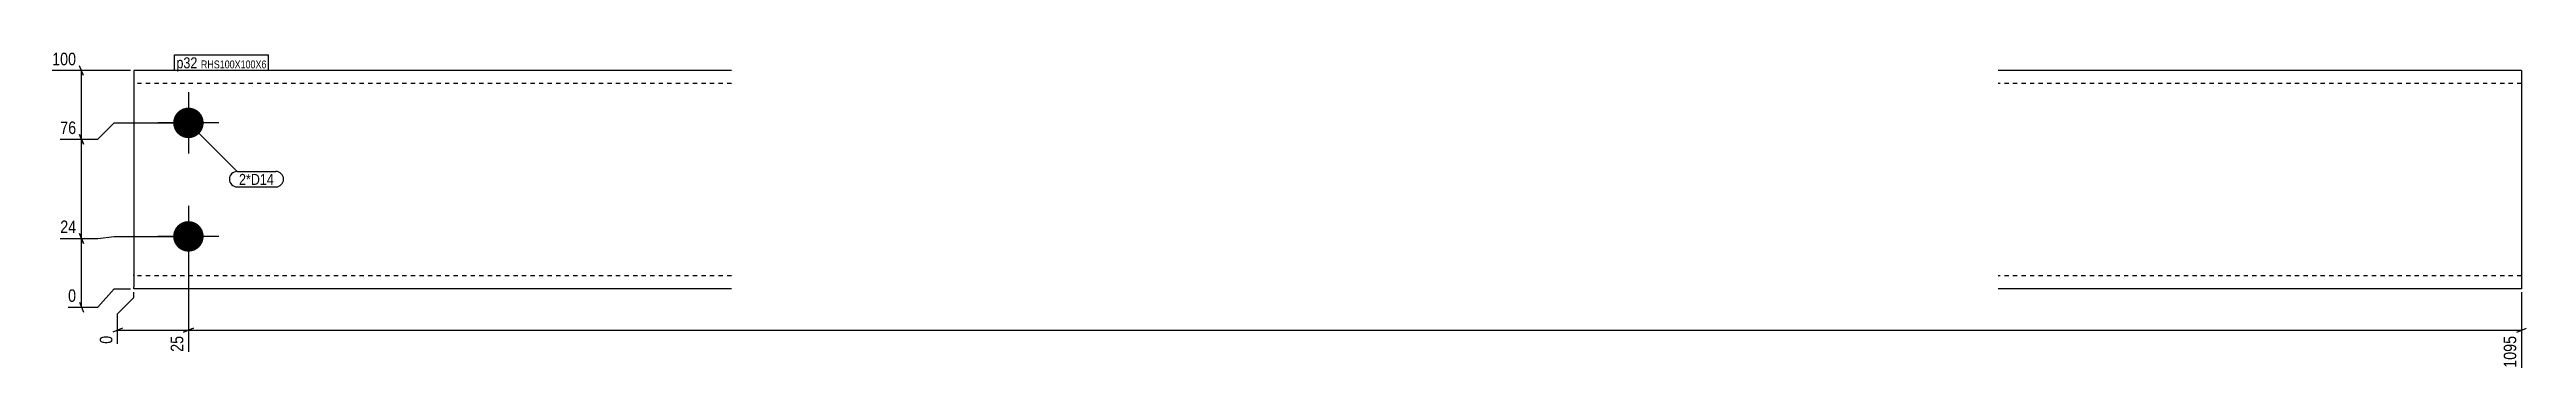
# Model space of a CAD drawing. Header units: millimetres. Extents: x 3 to 7769, y 3 to 150.
# Drawn here: x 3 to 1139, y 3 to 150 of the extents above.
import ezdxf

# ---------------------------------------------------------------- set-up
doc = ezdxf.new("R2010")
doc.units = ezdxf.units.MM
doc.linetypes.add('DXK_LINE_DOT2', pattern=[3.9198, 1.9599, -1.9599])
for name, color, linetype in [('MÅLSÆTNING', 7, 'Continuous'), ('STÅL', 7, 'Continuous'), ('TEKST', 7, 'Continuous')]:
    doc.layers.add(name, color=color, linetype=linetype)
doc.styles.add('Arial Narrow', font='ARIALN.TTF', dxfattribs={"height": 0.2})

msp = doc.modelspace()

# ---------------------------------------------------------------- hatches: boundary and pattern name
at = {"layer": 'STÅL', "linetype": 'Continuous'}
for points in [[(67, 109.7, -1), (67, 123.7, -1)], [(67, 57.7, -1), (67, 71.7, -1)]]:
    msp.add_hatch(color=3, dxfattribs=at).paths.add_polyline_path(points)

# ---------------------------------------------------------------- linework, layer by layer
at = {"layer": 'MÅLSÆTNING', "color": 7, "linetype": 'Continuous'}
for p, q in [((40.5, 140.7), (4.5, 140.7)), ((18.9, 138.4), (17.1, 142.9)), ((18, 109.2), (18, 140.7)), ((25.5, 109.2), (33, 116.7)), ((25.5, 109.2), (33, 116.7)), ((33, 116.7), (65.5, 116.7)), ((33, 116.7), (65.5, 116.7)), ((8.2, 109.2), (25.5, 109.2)), ((8.2, 109.2), (25.5, 109.2)), ((17.1, 111.4), (18.9, 106.9)), ((18.9, 106.9), (17.1, 111.4)), ((18, 63.8), (18, 109.2)), ((8.2, 63.8), (25.5, 63.8)), ((8.2, 63.8), (25.5, 63.8)), ((17.1, 66), (18.9, 61.5)), ((18.9, 61.5), (17.1, 66)), ((18, 32.3), (18, 63.8)), ((25.5, 63.8), (33, 64.7)), ((25.5, 63.8), (33, 64.7)), ((33, 64.7), (65.5, 64.7)), ((33, 64.7), (65.5, 64.7)), ((67, 63.2), (67, 11.8)), ((67, 63.2), (67, 11.8)), ((17.1, 34.5), (18.9, 30)), ((25.5, 32.3), (33, 40.7)), ((33, 40.7), (40.5, 40.7)), ((34.5, 29.2), (42, 36.7)), ((42, 36.7), (42, 39.2)), ((1137, 39.2), (1137, 4.5)), ((11.8, 32.3), (25.5, 32.3)), ((34.5, 15.5), (34.5, 29.2)), ((36.8, 22.6), (32.3, 20.8)), ((34.5, 21.7), (67, 21.7)), ((69.3, 22.6), (64.8, 20.8)), ((64.8, 20.8), (69.3, 22.6)), ((67, 21.7), (1137, 21.7)), ((1134.8, 20.8), (1139.3, 22.6))]:
    msp.add_line(p, q, dxfattribs=at)
at = {"layer": 'STÅL', "color": 2, "linetype": 'Continuous'}
for p, q in [((316, 140.7), (42, 140.7)), ((42, 140.7), (42, 41.6)), ((1137, 140.7), (897, 140.7)), ((1137, 140.7), (1137, 40.7)), ((42, 40.7), (42, 41.6)), ((316, 40.7), (42, 40.7)), ((1137, 40.7), (897, 40.7))]:
    msp.add_line(p, q, dxfattribs=at)
at = {"layer": 'STÅL', "color": 7, "linetype": 'DXK_LINE_DOT2'}
for p, q in [((316, 134.7), (42, 134.7)), ((1137, 134.7), (897, 134.7)), ((42, 46.7), (42, 47.1)), ((316, 46.7), (42, 46.7)), ((1137, 46.7), (897, 46.7)), ((1137, 46.7), (1137, 47.1))]:
    msp.add_line(p, q, dxfattribs=at)
at = {"layer": 'STÅL', "color": 3, "linetype": 'Continuous'}
for p, q in [((67, 130.7), (67, 102.7)), ((81, 116.7), (53, 116.7)), ((67, 78.7), (67, 50.7)), ((81, 64.7), (53, 64.7))]:
    msp.add_line(p, q, dxfattribs=at)

# ---------------------------------------------------------------- wipeouts: each hides what was drawn before it
at = {"color": 0}
msp.add_wipeout([(106.2, 88.3), (106.2, 93.5), (90.2, 93.5), (90.2, 88.3)], dxfattribs=at).dxf.layer = 'TEKST'

# ---------------------------------------------------------------- next in the draw order: wipeouts: each hides what was drawn before it
at = {"color": 0, "linetype": 'Continuous'}
for points in [[(16.7, 141.9), (16.7, 150.3), (3.3, 150.3), (3.3, 141.9)], [(16.7, 110.4), (16.7, 118.8), (7, 118.8), (7, 110.4)], [(16.7, 65), (16.7, 73.4), (7, 73.4), (7, 65)], [(16.7, 33.5), (16.7, 41.9), (10.6, 41.9), (10.6, 33.5)], [(33.3, 20.3), (24.9, 20.3), (24.9, 14.3), (33.3, 14.3)], [(65.8, 20.3), (57.4, 20.3), (57.4, 10.6), (65.8, 10.6)], [(1135.8, 20.3), (1127.4, 20.3), (1127.4, 3.3), (1135.8, 3.3)]]:
    msp.add_wipeout(points, dxfattribs=at).dxf.layer = 'MÅLSÆTNING'
at = {"color": 0}
for points in [[(71.1, 141.7), (71.1, 147), (61.5, 147), (61.5, 141.7)], [(106.2, 88.3), (106.2, 93.5), (90.2, 93.5), (90.2, 88.3)]]:
    msp.add_wipeout(points, dxfattribs=at).dxf.layer = 'TEKST'

# ---------------------------------------------------------------- next in the draw order: linework, layer by layer
at = {"layer": 'TEKST', "color": 7, "linetype": 'Continuous'}
for p, q in [((67, 116.7), (89.3, 94.4)), ((89.3, 94.4), (107.1, 94.4)), ((89.3, 87.4), (107.1, 87.4))]:
    msp.add_line(p, q, dxfattribs=at)
for centre, radius, start, end in [((89.3, 90.9), 3.52, 90, 270), ((107.1, 90.9), 3.53, 270, 90)]:
    msp.add_arc(centre, radius, start, end, dxfattribs=at)

# ---------------------------------------------------------------- next in the draw order: texts
at = {"layer": 'MÅLSÆTNING', "color": 3, "linetype": 'Continuous', "style": 'Arial Narrow'}
for s, p in [('100', (4.5, 143.1)), ('76', (8.2, 111.6)), ('24', (8.2, 66.2)), ('0', (11.8, 34.7))]:
    msp.add_text(s, height=5.73, dxfattribs=at).set_placement(p)
for s, p in [('0', (32.1, 15.5)), ('25', (64.6, 11.8)), ('1095', (1134.6, 4.5))]:
    msp.add_text(s, height=5.73, rotation=90.0002, dxfattribs=at).set_placement(p)
at = {"layer": 'TEKST', "color": 3, "style": 'Arial Narrow'}
msp.add_text('2*D14', height=5.01, dxfattribs=at).set_placement((90.2, 88.3))

# ---------------------------------------------------------------- next in the draw order: wipeouts: each hides what was drawn before it
at = {"color": 0}
msp.add_wipeout([(71.1, 141.7), (71.1, 147), (61.5, 147), (61.5, 141.7)], dxfattribs=at).dxf.layer = 'TEKST'

# ---------------------------------------------------------------- next in the draw order: linework, layer by layer
at = {"layer": 'TEKST', "color": 7, "linetype": 'Continuous'}
msp.add_line((60.6, 140.8), (60.6, 147.9), dxfattribs=at)

# ---------------------------------------------------------------- next in the draw order: wipeouts: each hides what was drawn before it
at = {"color": 0}
msp.add_wipeout([(102.8, 141.7), (102.8, 145.5), (72.7, 145.5), (72.7, 141.7)], dxfattribs=at).dxf.layer = 'TEKST'

# ---------------------------------------------------------------- next in the draw order: wipeouts: each hides what was drawn before it
msp.add_wipeout([(102.8, 141.7), (102.8, 145.5), (72.7, 145.5), (72.7, 141.7)], dxfattribs=at).dxf.layer = 'TEKST'

# ---------------------------------------------------------------- next in the draw order: linework, layer by layer
at = {"layer": 'TEKST', "color": 7, "linetype": 'Continuous'}
for p, q in [((60.6, 147.9), (103.7, 147.9)), ((103.7, 140.8), (103.7, 147.9)), ((60.6, 140.8), (103.7, 140.8))]:
    msp.add_line(p, q, dxfattribs=at)

# ---------------------------------------------------------------- next in the draw order: texts
at = {"layer": 'TEKST', "color": 3, "style": 'Arial Narrow'}
for s, height, p in [('p32', 5.01, (61.5, 141.7)), ('RHS100X100X6', 3.579, (72.7, 141.7))]:
    msp.add_text(s, height=height, dxfattribs=at).set_placement(p)

doc.saveas('drawing.dxf')
